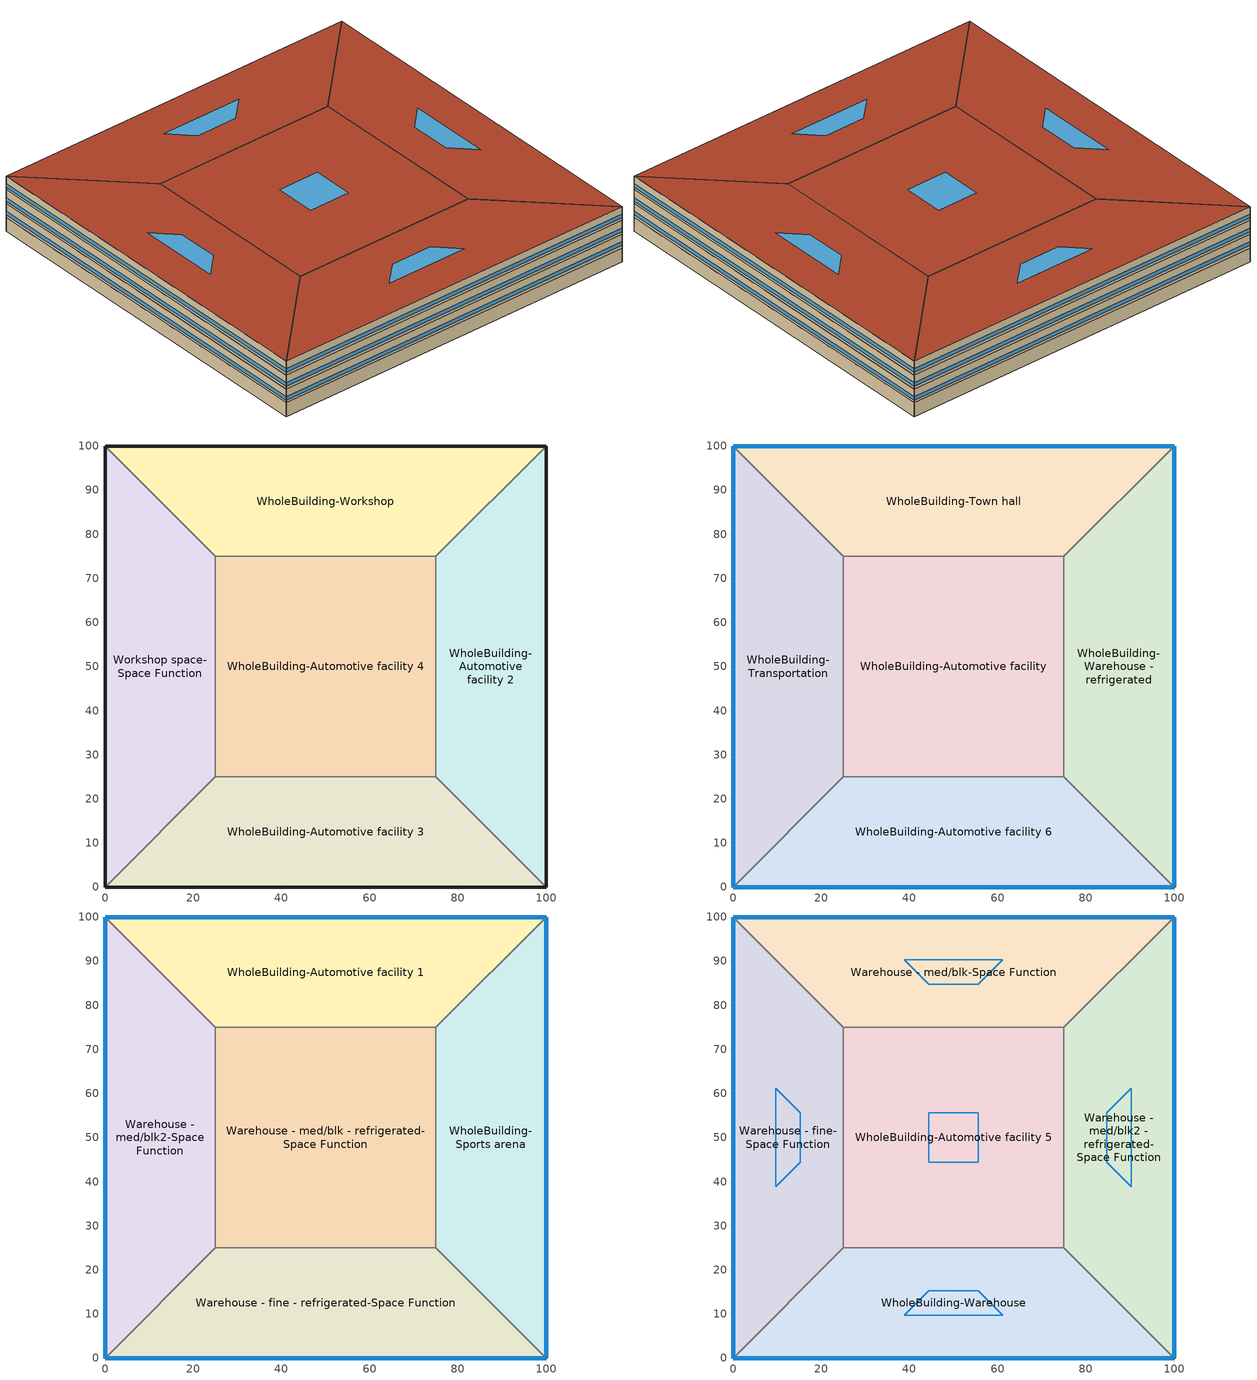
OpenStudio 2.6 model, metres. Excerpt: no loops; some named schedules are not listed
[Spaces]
Workshop space-Space Function
 floor ground: 0,0 0,100 25,75 25,25 z0
 wall ground: 0,100 0,0 z0:3.8
 wall to WholeBuilding-Workshop: 25,75 0,100 z0:3.8
 wall to WholeBuilding-Automotive facility 4: 25,25 25,75 z0:3.8
 wall to WholeBuilding-Automotive facility 3: 0,0 25,25 z0:3.8
WholeBuilding-Workshop
 floor ground: 0,100 100,100 75,75 25,75 z0
 wall ground: 100,100 0,100 z0:3.8
 wall to WholeBuilding-Automotive facility 2: 75,75 100,100 z0:3.8
 wall to WholeBuilding-Automotive facility 4: 25,75 75,75 z0:3.8
WholeBuilding-Automotive facility 2
 floor ground: 100,100 100,0 75,25 75,75 z0
 wall ground: 100,0 100,100 z0:3.8
 wall to WholeBuilding-Automotive facility 3: 75,25 100,0 z0:3.8
 wall to WholeBuilding-Automotive facility 4: 75,75 75,25 z0:3.8
WholeBuilding-Automotive facility 3
 floor ground: 100,0 0,0 25,25 75,25 z0
 wall ground: 0,0 100,0 z0:3.8
 wall to WholeBuilding-Automotive facility 4: 75,25 25,25 z0:3.8
WholeBuilding-Automotive facility 4
 floor ground: 25,25 25,75 75,75 75,25 z0
WholeBuilding-Transportation
 floor to Workshop space-Space Function: 0,0 0,100 25,75 25,25 z3.8
 wall outside: 0,100 0,0 z3.8:7.6
 wall to WholeBuilding-Town hall: 25,75 0,100 z3.8:7.6
 wall to WholeBuilding-Automotive facility: 25,25 25,75 z3.8:7.6
 wall to WholeBuilding-Automotive facility 6: 0,0 25,25 z3.8:7.6
 window: 0,99.97 0,0.03 z4.56:5.51
WholeBuilding-Town hall
 floor to WholeBuilding-Workshop: 0,100 100,100 75,75 25,75 z3.8
 wall outside: 100,100 0,100 z3.8:7.6
 wall to WholeBuilding-Warehouse - refrigerated: 75,75 100,100 z3.8:7.6
 wall to WholeBuilding-Automotive facility: 25,75 75,75 z3.8:7.6
 window: 99.97,100 0.03,100 z4.56:5.51
WholeBuilding-Warehouse - refrigerated
 floor to WholeBuilding-Automotive facility 2: 100,100 100,0 75,25 75,75 z3.8
 wall outside: 100,0 100,100 z3.8:7.6
 wall to WholeBuilding-Automotive facility 6: 75,25 100,0 z3.8:7.6
 wall to WholeBuilding-Automotive facility: 75,75 75,25 z3.8:7.6
 window: 100,0.03 100,99.97 z4.56:5.51
WholeBuilding-Automotive facility 6
 floor to WholeBuilding-Automotive facility 3: 100,0 0,0 25,25 75,25 z3.8
 wall outside: 0,0 100,0 z3.8:7.6
 wall to WholeBuilding-Automotive facility: 75,25 25,25 z3.8:7.6
 window: 0.03,0 99.97,0 z4.56:5.51
WholeBuilding-Automotive facility
 floor to WholeBuilding-Automotive facility 4: 25,25 25,75 75,75 75,25 z3.8
Warehouse - med/blk2-Space Function
 floor to WholeBuilding-Transportation: 0,0 0,100 25,75 25,25 z7.6
 wall outside: 0,100 0,0 z7.6:11.4
 wall to WholeBuilding-Automotive facility 1: 25,75 0,100 z7.6:11.4
 wall to Warehouse - med/blk - refrigerated-Space Function: 25,25 25,75 z7.6:11.4
 wall to Warehouse - fine - refrigerated-Space Function: 0,0 25,25 z7.6:11.4
 window: 0,99.97 0,0.03 z8.36:9.31
WholeBuilding-Automotive facility 1
 floor to WholeBuilding-Town hall: 0,100 100,100 75,75 25,75 z7.6
 wall outside: 100,100 0,100 z7.6:11.4
 wall to WholeBuilding-Sports arena: 75,75 100,100 z7.6:11.4
 wall to Warehouse - med/blk - refrigerated-Space Function: 25,75 75,75 z7.6:11.4
 window: 99.97,100 0.03,100 z8.36:9.31
WholeBuilding-Sports arena
 floor to WholeBuilding-Warehouse - refrigerated: 100,100 100,0 75,25 75,75 z7.6
 wall outside: 100,0 100,100 z7.6:11.4
 wall to Warehouse - fine - refrigerated-Space Function: 75,25 100,0 z7.6:11.4
 wall to Warehouse - med/blk - refrigerated-Space Function: 75,75 75,25 z7.6:11.4
 window: 100,0.03 100,99.97 z8.36:9.31
Warehouse - fine - refrigerated-Space Function
 floor to WholeBuilding-Automotive facility 6: 100,0 0,0 25,25 75,25 z7.6
 wall outside: 0,0 100,0 z7.6:11.4
 wall to Warehouse - med/blk - refrigerated-Space Function: 75,25 25,25 z7.6:11.4
 window: 0.03,0 99.97,0 z8.36:9.31
Warehouse - med/blk - refrigerated-Space Function
 floor to WholeBuilding-Automotive facility: 25,25 25,75 75,75 75,25 z7.6
Warehouse - fine-Space Function
 floor to Warehouse - med/blk2-Space Function: 0,0 0,100 25,75 25,25 z11.4
 wall outside: 0,100 0,0 z11.4:15.2
 wall to Warehouse - med/blk-Space Function: 25,75 0,100 z11.4:15.2
 wall to WholeBuilding-Automotive facility 5: 25,25 25,75 z11.4:15.2
 wall to WholeBuilding-Warehouse: 0,0 25,25 z11.4:15.2
 window: 0,99.97 0,0.03 z12.16:13.11
 roof outside: 25,25 25,75 0,100 0,0 z15.2
 skylight: 15.3,44.41 15.3,55.59 9.7,61.18 9.7,38.82 z15.2
Warehouse - med/blk-Space Function
 floor to WholeBuilding-Automotive facility 1: 0,100 100,100 75,75 25,75 z11.4
 wall outside: 100,100 0,100 z11.4:15.2
 wall to Warehouse - med/blk2 - refrigerated-Space Function: 75,75 100,100 z11.4:15.2
 wall to WholeBuilding-Automotive facility 5: 25,75 75,75 z11.4:15.2
 window: 99.97,100 0.03,100 z12.16:13.11
 roof outside: 25,75 75,75 100,100 0,100 z15.2
 skylight: 44.41,84.7 55.59,84.7 61.18,90.3 38.82,90.3 z15.2
Warehouse - med/blk2 - refrigerated-Space Function
 floor to WholeBuilding-Sports arena: 100,100 100,0 75,25 75,75 z11.4
 wall outside: 100,0 100,100 z11.4:15.2
 wall to WholeBuilding-Warehouse: 75,25 100,0 z11.4:15.2
 wall to WholeBuilding-Automotive facility 5: 75,75 75,25 z11.4:15.2
 window: 100,0.03 100,99.97 z12.16:13.11
 roof outside: 75,75 75,25 100,0 100,100 z15.2
 skylight: 84.7,55.59 84.7,44.41 90.3,38.82 90.3,61.18 z15.2
WholeBuilding-Warehouse
 floor to Warehouse - fine - refrigerated-Space Function: 100,0 0,0 25,25 75,25 z11.4
 wall outside: 0,0 100,0 z11.4:15.2
 wall to WholeBuilding-Automotive facility 5: 75,25 25,25 z11.4:15.2
 window: 0.03,0 99.97,0 z12.16:13.11
 roof outside: 75,25 25,25 0,0 100,0 z15.2
 skylight: 55.59,15.3 44.41,15.3 38.82,9.7 61.18,9.7 z15.2
WholeBuilding-Automotive facility 5
 floor to Warehouse - med/blk - refrigerated-Space Function: 25,25 25,75 75,75 75,25 z11.4
 roof outside: 75,25 75,75 25,75 25,25 z15.2
 skylight: 55.59,44.41 55.59,55.59 44.41,55.59 44.41,44.41 z15.2
[Building]
Building 1: Default Construction Set=BTAP-Mass at hdd = 6250.0; Standards Number of Stories=4; Standards Number of Above Ground Stories=4; Standards Building Type=NECB2011_unknown
[Site]
Fort McMurray AP_AB_CAN: Latitude {deg}=56.653; Longitude {deg}=-111.223; Time Zone {hr}=-7; Elevation {m}=369.1
[Site:WaterMainsTemperature]
Calculation Method=Correlation; Annual Average Outdoor Air Temperature {C}=1.875; Maximum Difference In Monthly Average Outdoor Air Temperatures {deltaC}=34.4
[SizingPeriod:DesignDay] Barometric Pressure {Pa}=96969; Sky Clearness=0; Rain Indicator=0; Snow Indicator=0; Day of Month=21; Daylight Saving Time Indicator=0; Humidity Indicating Type=Wetbulb; Dry-Bulb Temperature Range Modifier Type=DefaultMultipliers
Name | Maximum Dry-Bulb Temperature {C} | Daily Dry-Bulb Temperature Range {deltaC} | Humidity Indicating Conditions at Maximum Dry-Bulb | Wind Speed {m/s} | Wind Direction {deg} | Month | Day Type | Solar Model Indicator | ASHRAE Taub | ASHRAE Taud
Fort McMurray AP Ann Clg .4% Condns DB=>MWB | 28.9 | 12.4 | 17.8 | 3.7 | 250 | 7 | SummerDesignDay | ASHRAETau | 0.377 | 2.403
Fort McMurray AP Ann Htg 99.6% Condns DB | -36.2 | 0 | -36.2 | 1 | 90 | 1 | WinterDesignDay | ASHRAEClearSky
[Site:GroundTemperature:BuildingSurface]
19.527, 19.502, 19.536, 19.598, 20.002, 21.64, 22.225, 22.375, 21.449, 20.121, 19.802, 19.633
[Material:NoMass] Roughness=Smooth; Thermal Absorptance=0.9; Solar Absorptance=0.7
Name | Thermal Resistance {m2-K/W} | Visible Absorptance
Typical Carpet Pad; Typical Carpet Pad 1 | 0.21648 | 0.8
Typical Insulation 1 | 5.91238 | 0.7
Typical Insulation 2 | 4.49096 | 0.7
Typical Insulation 3 | 6.17282 | 0.7
Typical Carpet Pad 2 | 1.25503 | 0.8
Typical Carpet Pad 3; Typical Carpet Pad 4 | 3.45515 | 0.8
Typical Insulation 4 | 0.454528 | 0.7
Typical Insulation 5 | 0.454545 | 0.7
[Material]
Name | Roughness | Thickness {m} | Conductivity {W/m-K} | Density {kg/m3} | Specific Heat {J/kg-K} | Thermal Absorptance | Solar Absorptance | Visible Absorptance
G05 25mm wood | MediumSmooth | 0.0254 | 0.15 | 608 | 1630 | 0.9 | 0.5 | 0.5
100mm Normalweight concrete floor 1 | MediumSmooth | 0.1016 | 2.31 | 2322 | 832
G01 13mm gypsum board 1 | Smooth | 0.0127 | 0.16 | 800 | 1090 | 0.9 | 0.7 | 0.5
4 in. Normalweight Concrete Floor 1 | MediumRough | 0.1016 | 2.31 | 2322 | 832 | 0.9 | 0.7 | 0.7
1IN Stucco 1 | Smooth | 0.0253 | 0.6918 | 1858 | 837 | 0.9 | 0.7 | 0.92
8IN CONCRETE HW RefBldg 1 | Rough | 0.2032 | 1.311 | 2240 | 836.8 | 0.9 | 0.7 | 0.7
1/2IN Gypsum 1 | Smooth | 0.0127 | 0.16 | 784.9 | 830 | 0.9 | 0.4 | 0.4
Metal Roof Surface 1; F08 Metal surface 1 | Smooth | 0.0008 | 45.28 | 7824 | 500 | 0.9 | 0.7 | 0.7
6 in. Normalweight Concrete Floor 1; 6 in. Normalweight Concrete Floor 2; 6 in. Normalweight Concrete Floor 3 | MediumRough | 0.1524 | 2.31 | 2322 | 832 | 0.9 | 0.7 | 0.7
[Construction]
BTAP-Int-Partition; BTAP-Int-Door: G05 25mm wood
BTAP-Int-Floor: 100mm Normalweight concrete floor 1, Typical Carpet Pad
BTAP-Int-Wall: G01 13mm gypsum board 1, G01 13mm gypsum board 1
BTAP-Int-Ceiling: Typical Carpet Pad, 100mm Normalweight concrete floor 1
BTAP-Int-Window: SimpleGlazing
BTAP-Ext-Floor-Mass:U-0.162: Typical Insulation 1, 4 in. Normalweight Concrete Floor 1, Typical Carpet Pad 1
BTAP-Ext-Wall-Mass:U-0.21: 1IN Stucco 1, 8IN CONCRETE HW RefBldg 1, Typical Insulation 2, 1/2IN Gypsum 1
BTAP-Ext-Roof-Metal:U-0.162: Metal Roof Surface 1, Typical Insulation 3
BTAP-Grnd-Floor-Mass:U-0.757: 6 in. Normalweight Concrete Floor 1, Typical Carpet Pad 2
BTAP-Grnd-Wall-Mass:U-0.284: 6 in. Normalweight Concrete Floor 2, Typical Carpet Pad 3
BTAP-Grnd-Roof-Mass:U-0.284: 6 in. Normalweight Concrete Floor 3, Typical Carpet Pad 4
BTAP-Ext-FixedWindow:U=0.220 SHGC=0.600; BTAP-Ext-GlassDoors:U=0.220 SHGC=0.600; BTAP-Ext-Skylights:U=0.220 SHGC=0.600; BTAP-Ext-DaylightDomes:U=0.220 SHGC=0.600; BTAP-Ext-DaylightDiffuser:U=0.220 SHGC=0.600: SimpleGlazing:U=0.220 SHGC=0.600
BTAP-Ext-Door:U-2.2: F08 Metal surface 1, Typical Insulation 4
BTAP-Ext-OverHeadDoor:U-2.2: Typical Insulation 5
[DefaultConstructionSet]
BTAP-Mass at hdd = 6250.0: Default Exterior Surface Constructions=BTAP-Mass at hdd = 6250.0; Default Interior Surface Constructions=Default Surface Constructions 2; Default Ground Contact Surface Constructions=BTAP-Mass at hdd = 6250.0 1; Default Exterior SubSurface Constructions=BTAP-Mass at hdd = 6250.0; Default Interior SubSurface Constructions=Default Sub Surface Constructions 2; Interior Partition Construction=BTAP-Int-Partition
[DefaultSurfaceConstructions]
Name | Floor Construction | Wall Construction | Roof Ceiling Construction
Default Surface Constructions 2 | BTAP-Int-Floor | BTAP-Int-Wall | BTAP-Int-Ceiling
BTAP-Mass at hdd = 6250.0 | BTAP-Ext-Floor-Mass:U-0.162 | BTAP-Ext-Wall-Mass:U-0.21 | BTAP-Ext-Roof-Metal:U-0.162
BTAP-Mass at hdd = 6250.0 1 | BTAP-Grnd-Floor-Mass:U-0.757 | BTAP-Grnd-Wall-Mass:U-0.284 | BTAP-Grnd-Roof-Mass:U-0.284
[DefaultSubSurfaceConstructions]
Name | Fixed Window Construction | Operable Window Construction | Door Construction | Glass Door Construction | Overhead Door Construction | Skylight Construction | Tubular Daylight Dome Construction | Tubular Daylight Diffuser Construction
Default Sub Surface Constructions 2 | BTAP-Int-Window | BTAP-Int-Window | BTAP-Int-Door
BTAP-Mass at hdd = 6250.0 | BTAP-Ext-FixedWindow:U=0.220 SHGC=0.600 | BTAP-Ext-FixedWindow:U=0.220 SHGC=0.600 | BTAP-Ext-Door:U-2.2 | BTAP-Ext-GlassDoors:U=0.220 SHGC=0.600 | BTAP-Ext-OverHeadDoor:U-2.2 | BTAP-Ext-Skylights:U=0.220 SHGC=0.600 | BTAP-Ext-DaylightDomes:U=0.220 SHGC=0.600 | BTAP-Ext-DaylightDiffuser:U=0.220 SHGC=0.600
[WindowMaterial:SimpleGlazingSystem] U-Factor {W/m2-K}=2.2; Solar Heat Gain Coefficient=0.6; Visible Transmittance=0.21
SimpleGlazing; SimpleGlazing:U=0.220 SHGC=0.600
[BuildingStory] Nominal Floor to Floor Height {m}=3.8
Name | Nominal Z Coordinate {m}
Story 1 | 0
Story 2 | 3.8
Story 3 | 7.6
Story 4 | 11.4
[Space]
Name | Space Type | Building Story | Thermal Zone
Workshop space-Space Function | Space Function Workshop space | Story 1 | ALL_ST=Workshop space_FL=Story 1_SCH=A
WholeBuilding-Workshop | Workshop WholeBuilding | Story 1 | ALL_ST=WholeBuilding_FL=Story 1_SCH=A
WholeBuilding-Automotive facility 2 | Automotive facility WholeBuilding 2 | Story 1 | ALL_ST=WholeBuilding_FL=Story 1_SCH=E
WholeBuilding-Automotive facility 3 | Automotive facility WholeBuilding 3 | Story 1 | ALL_ST=WholeBuilding_FL=Story 1_SCH=E 1
WholeBuilding-Automotive facility 4 | Automotive facility WholeBuilding 4 | Story 1 | ALL_ST=WholeBuilding_FL=Story 1_SCH=E 2
WholeBuilding-Transportation | Transportation WholeBuilding | Story 2 | ALL_ST=WholeBuilding_FL=Story 2_SCH=H
WholeBuilding-Town hall | Town hall WholeBuilding | Story 2 | ALL_ST=WholeBuilding_FL=Story 2_SCH=D
WholeBuilding-Warehouse - refrigerated | Warehouse - refrigerated WholeBuilding | Story 2 | ALL_ST=WholeBuilding_FL=Story 2_SCH=A
WholeBuilding-Automotive facility 6 | Automotive facility WholeBuilding 6 | Story 2 | ALL_ST=WholeBuilding_FL=Story 2_SCH=E 1
WholeBuilding-Automotive facility | Automotive facility WholeBuilding | Story 2 | ALL_ST=WholeBuilding_FL=Story 2_SCH=E
Warehouse - med/blk2-Space Function | Space Function Warehouse - med/blk2 | Story 3 | ALL_ST=Warehouse - med/blk2_FL=Story 3_SCH=A
WholeBuilding-Automotive facility 1 | Automotive facility WholeBuilding 1 | Story 3 | ALL_ST=WholeBuilding_FL=Story 3_SCH=E
WholeBuilding-Sports arena | Sports arena WholeBuilding | Story 3 | ALL_ST=WholeBuilding_FL=Story 3_SCH=B
Warehouse - fine - refrigerated-Space Function | Space Function Warehouse - fine - refrigerated | Story 3 | ALL_ST=Warehouse - fine - refrigerated_FL=Story 3_SCH=A
Warehouse - med/blk - refrigerated-Space Function | Space Function Warehouse - med/blk - refrigerated | Story 3 | ALL_ST=Warehouse - med/blk - refrigerated_FL=Story 3_SCH=A
Warehouse - fine-Space Function | Space Function Warehouse - fine | Story 4 | ALL_ST=Warehouse - fine_FL=Story 4_SCH=A
Warehouse - med/blk-Space Function | Space Function Warehouse - med/blk | Story 4 | ALL_ST=Warehouse - med/blk_FL=Story 4_SCH=A
Warehouse - med/blk2 - refrigerated-Space Function | Space Function Warehouse - med/blk2 - refrigerated | Story 4 | ALL_ST=Warehouse - med/blk2 - refrigerated_FL=Story 4_SCH=A
WholeBuilding-Warehouse | Warehouse WholeBuilding | Story 4 | ALL_ST=WholeBuilding_FL=Story 4_SCH=A
WholeBuilding-Automotive facility 5 | Automotive facility WholeBuilding 5 | Story 4 | ALL_ST=WholeBuilding_FL=Story 4_SCH=E
[SpaceType]
Name | Default Schedule Set | Design Specification Outdoor Air Object | Standards Building Type | Standards Space Type
Space Function Warehouse - fine | Space Function Warehouse - fine Schedule Set | Space Function Warehouse - fine Ventilation | Space Function | Warehouse - fine
Space Function Warehouse - fine - refrigerated | Space Function Warehouse - fine - refrigerated Schedule Set | Space Function Warehouse - fine - refrigerated Ventilation | Space Function | Warehouse - fine - refrigerated
Space Function Warehouse - med/blk | Space Function Warehouse - med/blk Schedule Set | Space Function Warehouse - med/blk Ventilation | Space Function | Warehouse - med/blk
Space Function Warehouse - med/blk - refrigerated | Space Function Warehouse - med/blk - refrigerated Schedule Set | Space Function Warehouse - med/blk - refrigerated Ventilation | Space Function | Warehouse - med/blk - refrigerated
Space Function Warehouse - med/blk2 | Space Function Warehouse - med/blk2 Schedule Set | Space Function Warehouse - med/blk2 Ventilation | Space Function | Warehouse - med/blk2
Space Function Warehouse - med/blk2 - refrigerated | Space Function Warehouse - med/blk2 - refrigerated Schedule Set | Space Function Warehouse - med/blk2 - refrigerated Ventilation | Space Function | Warehouse - med/blk2 - refrigerated
Space Function Workshop space | Space Function Workshop space Schedule Set | Space Function Workshop space Ventilation | Space Function | Workshop space
Sports arena WholeBuilding | Sports arena WholeBuilding Schedule Set | Sports arena WholeBuilding Ventilation | Sports arena | WholeBuilding
Town hall WholeBuilding | Town hall WholeBuilding Schedule Set | Town hall WholeBuilding Ventilation | Town hall | WholeBuilding
Transportation WholeBuilding | Transportation WholeBuilding Schedule Set | Transportation WholeBuilding Ventilation | Transportation | WholeBuilding
Warehouse WholeBuilding | Warehouse WholeBuilding Schedule Set | Warehouse WholeBuilding Ventilation | Warehouse | WholeBuilding
Warehouse - refrigerated WholeBuilding | Warehouse - refrigerated WholeBuilding Schedule Set | Warehouse - refrigerated WholeBuilding Ventilation | Warehouse - refrigerated | WholeBuilding
Workshop WholeBuilding | Workshop WholeBuilding Schedule Set | Workshop WholeBuilding Ventilation | Workshop | WholeBuilding
Automotive facility WholeBuilding | Automotive facility WholeBuilding Schedule Set | Automotive facility WholeBuilding Ventilation | Automotive facility | WholeBuilding
Automotive facility WholeBuilding 1 | Automotive facility WholeBuilding 1 Schedule Set | Automotive facility WholeBuilding 1 Ventilation | Automotive facility | WholeBuilding
Automotive facility WholeBuilding 2 | Automotive facility WholeBuilding 2 Schedule Set | Automotive facility WholeBuilding 2 Ventilation | Automotive facility | WholeBuilding
Automotive facility WholeBuilding 3 | Automotive facility WholeBuilding 3 Schedule Set | Automotive facility WholeBuilding 3 Ventilation | Automotive facility | WholeBuilding
Automotive facility WholeBuilding 4 | Automotive facility WholeBuilding 4 Schedule Set | Automotive facility WholeBuilding 4 Ventilation | Automotive facility | WholeBuilding
Automotive facility WholeBuilding 5 | Automotive facility WholeBuilding 5 Schedule Set | Automotive facility WholeBuilding 5 Ventilation | Automotive facility | WholeBuilding
Automotive facility WholeBuilding 6 | Automotive facility WholeBuilding 6 Schedule Set | Automotive facility WholeBuilding 6 Ventilation | Automotive facility | WholeBuilding
[People:Definition] Number of People Calculation Method=People/Area; Fraction Radiant=0.3
Name | People per Space Floor Area {person/m2}
Automotive facility WholeBuilding People Definition; Automotive facility WholeBuilding 1 People Definition; Automotive facility WholeBuilding 2 People Definition; Automotive facility WholeBuilding 3 People Definition; Automotive facility WholeBuilding 4 People Definition; Automotive facility WholeBuilding 5 People Definition; Automotive facility WholeBuilding 6 People Definition | 0.0500522
Space Function Warehouse - fine People Definition; Space Function Warehouse - fine - refrigerated People Definition | 0.0200209
Space Function Warehouse - med/blk People Definition; Space Function Warehouse - med/blk - refrigerated People Definition; Space Function Warehouse - med/blk2 People Definition; Space Function Warehouse - med/blk2 - refrigerated People Definition | 0.0100104
Space Function Workshop space People Definition; Workshop WholeBuilding People Definition | 0.0333681
Sports arena WholeBuilding People Definition | 0.0999967
Town hall WholeBuilding People Definition | 0.0400417
Transportation WholeBuilding People Definition | 0.0666286
Warehouse - refrigerated WholeBuilding People Definition; Warehouse WholeBuilding People Definition | 0.000645835
[People] Work Efficiency Schedule=Work Efficiency Schedule; Clothing Insulation Schedule=Clothing Schedule; Air Velocity Schedule=Air Velocity Schedule; Multiplier=1
Name | People Definition | Space or SpaceType
Automotive facility WholeBuilding People | Automotive facility WholeBuilding People Definition | Automotive facility WholeBuilding
Automotive facility WholeBuilding 1 People | Automotive facility WholeBuilding 1 People Definition | Automotive facility WholeBuilding 1
Automotive facility WholeBuilding 2 People | Automotive facility WholeBuilding 2 People Definition | Automotive facility WholeBuilding 2
Automotive facility WholeBuilding 3 People | Automotive facility WholeBuilding 3 People Definition | Automotive facility WholeBuilding 3
Automotive facility WholeBuilding 4 People | Automotive facility WholeBuilding 4 People Definition | Automotive facility WholeBuilding 4
Automotive facility WholeBuilding 5 People | Automotive facility WholeBuilding 5 People Definition | Automotive facility WholeBuilding 5
Automotive facility WholeBuilding 6 People | Automotive facility WholeBuilding 6 People Definition | Automotive facility WholeBuilding 6
Space Function Warehouse - fine People | Space Function Warehouse - fine People Definition | Space Function Warehouse - fine
Space Function Warehouse - fine - refrigerated People | Space Function Warehouse - fine - refrigerated People Definition | Space Function Warehouse - fine - refrigerated
Space Function Warehouse - med/blk People | Space Function Warehouse - med/blk People Definition | Space Function Warehouse - med/blk
Space Function Warehouse - med/blk - refrigerated People | Space Function Warehouse - med/blk - refrigerated People Definition | Space Function Warehouse - med/blk - refrigerated
Space Function Warehouse - med/blk2 People | Space Function Warehouse - med/blk2 People Definition | Space Function Warehouse - med/blk2
Space Function Warehouse - med/blk2 - refrigerated People | Space Function Warehouse - med/blk2 - refrigerated People Definition | Space Function Warehouse - med/blk2 - refrigerated
Space Function Workshop space People | Space Function Workshop space People Definition | Space Function Workshop space
Sports arena WholeBuilding People | Sports arena WholeBuilding People Definition | Sports arena WholeBuilding
Town hall WholeBuilding People | Town hall WholeBuilding People Definition | Town hall WholeBuilding
Transportation WholeBuilding People | Transportation WholeBuilding People Definition | Transportation WholeBuilding
Warehouse - refrigerated WholeBuilding People | Warehouse - refrigerated WholeBuilding People Definition | Warehouse - refrigerated WholeBuilding
Warehouse WholeBuilding People | Warehouse WholeBuilding People Definition | Warehouse WholeBuilding
Workshop WholeBuilding People | Workshop WholeBuilding People Definition | Workshop WholeBuilding
[Lights:Definition] Design Level Calculation Method=Watts/Area; Fraction Radiant=0.5; Fraction Visible=0.2
Name | Watts per Space Floor Area {W/m2}
Automotive facility WholeBuilding Lights Definition; Automotive facility WholeBuilding 1 Lights Definition; Automotive facility WholeBuilding 2 Lights Definition; Automotive facility WholeBuilding 3 Lights Definition; Automotive facility WholeBuilding 4 Lights Definition; Automotive facility WholeBuilding 5 Lights Definition; Automotive facility WholeBuilding 6 Lights Definition | 8.79993
Space Function Warehouse - fine Lights Definition; Space Function Warehouse - fine - refrigerated Lights Definition; Space Function Warehouse - med/blk2 Lights Definition; Space Function Warehouse - med/blk2 - refrigerated Lights Definition | 10.1999
Space Function Warehouse - med/blk Lights Definition; Space Function Warehouse - med/blk - refrigerated Lights Definition | 6.39995
Space Function Workshop space Lights Definition | 17.0999
Sports arena WholeBuilding Lights Definition | 8.39993
Town hall WholeBuilding Lights Definition | 9.89992
Transportation WholeBuilding Lights Definition | 8.29993
Warehouse - refrigerated WholeBuilding Lights Definition; Warehouse WholeBuilding Lights Definition | 7.09994
Workshop WholeBuilding Lights Definition | 12.8999
[Lights] Fraction Replaceable=1
Name | Lights Definition | Space or SpaceType
Automotive facility WholeBuilding Lights | Automotive facility WholeBuilding Lights Definition | Automotive facility WholeBuilding
Automotive facility WholeBuilding 1 Lights | Automotive facility WholeBuilding 1 Lights Definition | Automotive facility WholeBuilding 1
Automotive facility WholeBuilding 2 Lights | Automotive facility WholeBuilding 2 Lights Definition | Automotive facility WholeBuilding 2
Automotive facility WholeBuilding 3 Lights | Automotive facility WholeBuilding 3 Lights Definition | Automotive facility WholeBuilding 3
Automotive facility WholeBuilding 4 Lights | Automotive facility WholeBuilding 4 Lights Definition | Automotive facility WholeBuilding 4
Automotive facility WholeBuilding 5 Lights | Automotive facility WholeBuilding 5 Lights Definition | Automotive facility WholeBuilding 5
Automotive facility WholeBuilding 6 Lights | Automotive facility WholeBuilding 6 Lights Definition | Automotive facility WholeBuilding 6
Space Function Warehouse - fine Lights | Space Function Warehouse - fine Lights Definition | Space Function Warehouse - fine
Space Function Warehouse - fine - refrigerated Lights | Space Function Warehouse - fine - refrigerated Lights Definition | Space Function Warehouse - fine - refrigerated
Space Function Warehouse - med/blk Lights | Space Function Warehouse - med/blk Lights Definition | Space Function Warehouse - med/blk
Space Function Warehouse - med/blk - refrigerated Lights | Space Function Warehouse - med/blk - refrigerated Lights Definition | Space Function Warehouse - med/blk - refrigerated
Space Function Warehouse - med/blk2 Lights | Space Function Warehouse - med/blk2 Lights Definition | Space Function Warehouse - med/blk2
Space Function Warehouse - med/blk2 - refrigerated Lights | Space Function Warehouse - med/blk2 - refrigerated Lights Definition | Space Function Warehouse - med/blk2 - refrigerated
Space Function Workshop space Lights | Space Function Workshop space Lights Definition | Space Function Workshop space
Sports arena WholeBuilding Lights | Sports arena WholeBuilding Lights Definition | Sports arena WholeBuilding
Town hall WholeBuilding Lights | Town hall WholeBuilding Lights Definition | Town hall WholeBuilding
Transportation WholeBuilding Lights | Transportation WholeBuilding Lights Definition | Transportation WholeBuilding
Warehouse - refrigerated WholeBuilding Lights | Warehouse - refrigerated WholeBuilding Lights Definition | Warehouse - refrigerated WholeBuilding
Warehouse WholeBuilding Lights | Warehouse WholeBuilding Lights Definition | Warehouse WholeBuilding
Workshop WholeBuilding Lights | Workshop WholeBuilding Lights Definition | Workshop WholeBuilding
[ElectricEquipment:Definition] Design Level Calculation Method=Watts/Area; Fraction Radiant=0.5
Name | Watts per Space Floor Area {W/m2}
Automotive facility WholeBuilding Elec Equip Definition; Automotive facility WholeBuilding 1 Elec Equip Definition; Automotive facility WholeBuilding 2 Elec Equip Definition; Automotive facility WholeBuilding 3 Elec Equip Definition; Automotive facility WholeBuilding 4 Elec Equip Definition; Automotive facility WholeBuilding 5 Elec Equip Definition; Automotive facility WholeBuilding 6 Elec Equip Definition | 4.99996
Space Function Warehouse - fine Elec Equip Definition; Space Function Warehouse - fine - refrigerated Elec Equip Definition; Space Function Warehouse - med/blk Elec Equip Definition; Space Function Warehouse - med/blk - refrigerated Elec Equip Definition; Space Function Warehouse - med/blk2 Elec Equip Definition; Space Function Warehouse - med/blk2 - refrigerated Elec Equip Definition; Sports arena WholeBuilding Elec Equip Definition; Transportation WholeBuilding Elec Equip Definition; Warehouse - refrigerated WholeBuilding Elec Equip Definition; Warehouse WholeBuilding Elec Equip Definition | 0.999992
Space Function Workshop space Elec Equip Definition; Workshop WholeBuilding Elec Equip Definition | 9.99992
Town hall WholeBuilding Elec Equip Definition | 7.49994
[ElectricEquipment]
Name | Electric Equipment Definition | Space or SpaceType
Automotive facility WholeBuilding Elec Equip | Automotive facility WholeBuilding Elec Equip Definition | Automotive facility WholeBuilding
Automotive facility WholeBuilding 1 Elec Equip | Automotive facility WholeBuilding 1 Elec Equip Definition | Automotive facility WholeBuilding 1
Automotive facility WholeBuilding 2 Elec Equip | Automotive facility WholeBuilding 2 Elec Equip Definition | Automotive facility WholeBuilding 2
Automotive facility WholeBuilding 3 Elec Equip | Automotive facility WholeBuilding 3 Elec Equip Definition | Automotive facility WholeBuilding 3
Automotive facility WholeBuilding 4 Elec Equip | Automotive facility WholeBuilding 4 Elec Equip Definition | Automotive facility WholeBuilding 4
Automotive facility WholeBuilding 5 Elec Equip | Automotive facility WholeBuilding 5 Elec Equip Definition | Automotive facility WholeBuilding 5
Automotive facility WholeBuilding 6 Elec Equip | Automotive facility WholeBuilding 6 Elec Equip Definition | Automotive facility WholeBuilding 6
Space Function Warehouse - fine Elec Equip | Space Function Warehouse - fine Elec Equip Definition | Space Function Warehouse - fine
Space Function Warehouse - fine - refrigerated Elec Equip | Space Function Warehouse - fine - refrigerated Elec Equip Definition | Space Function Warehouse - fine - refrigerated
Space Function Warehouse - med/blk Elec Equip | Space Function Warehouse - med/blk Elec Equip Definition | Space Function Warehouse - med/blk
Space Function Warehouse - med/blk - refrigerated Elec Equip | Space Function Warehouse - med/blk - refrigerated Elec Equip Definition | Space Function Warehouse - med/blk - refrigerated
Space Function Warehouse - med/blk2 Elec Equip | Space Function Warehouse - med/blk2 Elec Equip Definition | Space Function Warehouse - med/blk2
Space Function Warehouse - med/blk2 - refrigerated Elec Equip | Space Function Warehouse - med/blk2 - refrigerated Elec Equip Definition | Space Function Warehouse - med/blk2 - refrigerated
Space Function Workshop space Elec Equip | Space Function Workshop space Elec Equip Definition | Space Function Workshop space
Sports arena WholeBuilding Elec Equip | Sports arena WholeBuilding Elec Equip Definition | Sports arena WholeBuilding
Town hall WholeBuilding Elec Equip | Town hall WholeBuilding Elec Equip Definition | Town hall WholeBuilding
Transportation WholeBuilding Elec Equip | Transportation WholeBuilding Elec Equip Definition | Transportation WholeBuilding
Warehouse - refrigerated WholeBuilding Elec Equip | Warehouse - refrigerated WholeBuilding Elec Equip Definition | Warehouse - refrigerated WholeBuilding
Warehouse WholeBuilding Elec Equip | Warehouse WholeBuilding Elec Equip Definition | Warehouse WholeBuilding
Workshop WholeBuilding Elec Equip | Workshop WholeBuilding Elec Equip Definition | Workshop WholeBuilding
[DesignSpecification:OutdoorAir] Outdoor Air Method=Sum; Outdoor Air Flow per Person {m3/s-person}=0; Outdoor Air Flow Rate {m3/s}=0; Outdoor Air Flow Air Changes per Hour {1/hr}=0
Name | Outdoor Air Flow per Floor Area {m3/s-m2}
Automotive facility WholeBuilding Ventilation; Automotive facility WholeBuilding 1 Ventilation; Automotive facility WholeBuilding 2 Ventilation; Automotive facility WholeBuilding 3 Ventilation; Automotive facility WholeBuilding 4 Ventilation; Automotive facility WholeBuilding 5 Ventilation; Automotive facility WholeBuilding 6 Ventilation | 0.00114808
Space Function Warehouse - fine Ventilation; Space Function Warehouse - fine - refrigerated Ventilation; Space Function Warehouse - med/blk Ventilation; Space Function Warehouse - med/blk - refrigerated Ventilation; Space Function Warehouse - med/blk2 Ventilation; Space Function Warehouse - med/blk2 - refrigerated Ventilation | 0.0003048
Space Function Workshop space Ventilation | 0.0019304
Sports arena WholeBuilding Ventilation | 0.0006604
Town hall WholeBuilding Ventilation | 0.00040132
Transportation WholeBuilding Ventilation | 0.00053848
Warehouse - refrigerated WholeBuilding Ventilation; Warehouse WholeBuilding Ventilation | 0.00030988
Workshop WholeBuilding Ventilation | 0.00107188
[DefaultScheduleSet] People Activity Level Schedule=NECB-Activity; Infiltration Schedule=Always On
Name | Number of People Schedule | Lighting Schedule | Electric Equipment Schedule
Automotive facility WholeBuilding Schedule Set; Automotive facility WholeBuilding 1 Schedule Set; Automotive facility WholeBuilding 2 Schedule Set; Automotive facility WholeBuilding 3 Schedule Set; Automotive facility WholeBuilding 4 Schedule Set; Automotive facility WholeBuilding 5 Schedule Set; Automotive facility WholeBuilding 6 Schedule Set | NECB-E-Occupancy | NECB-E-Lighting | NECB-E-Electric-Equipment
Space Function Warehouse - fine Schedule Set; Space Function Warehouse - fine - refrigerated Schedule Set; Space Function Warehouse - med/blk Schedule Set; Space Function Warehouse - med/blk - refrigerated Schedule Set; Space Function Warehouse - med/blk2 Schedule Set; Space Function Warehouse - med/blk2 - refrigerated Schedule Set; Space Function Workshop space Schedule Set; Warehouse - refrigerated WholeBuilding Schedule Set; Warehouse WholeBuilding Schedule Set; Workshop WholeBuilding Schedule Set | NECB-A-Occupancy | NECB-A-Lighting | NECB-A-Electric-Equipment
Sports arena WholeBuilding Schedule Set | NECB-B-Occupancy | NECB-B-Lighting | NECB-B-Electric-Equipment
Town hall WholeBuilding Schedule Set | NECB-D-Occupancy | NECB-D-Lighting | NECB-D-Electric-Equipment
Transportation WholeBuilding Schedule Set | NECB-H-Occupancy | NECB-H-Lighting | NECB-H-Electric-Equipment
[ThermostatSetpoint:DualSetpoint]
Name | Heating Setpoint Temperature Schedule | Cooling Setpoint Temperature Schedule
Space Function Warehouse - fine Thermostat 3; Space Function Warehouse - fine - refrigerated Thermostat 3; Space Function Warehouse - med/blk Thermostat 3; Space Function Warehouse - med/blk - refrigerated Thermostat 3; Space Function Warehouse - med/blk2 Thermostat 3; Space Function Warehouse - med/blk2 - refrigerated Thermostat 3; Space Function Workshop space Thermostat 3; Warehouse WholeBuilding Thermostat 3; Warehouse - refrigerated WholeBuilding Thermostat 3; Workshop WholeBuilding Thermostat 3 | NECB-A-Thermostat Setpoint-Heating | NECB-A-Thermostat Setpoint-Cooling
Sports arena WholeBuilding Thermostat 3 | NECB-B-Thermostat Setpoint-Heating | NECB-B-Thermostat Setpoint-Cooling
Town hall WholeBuilding Thermostat 3 | NECB-D-Thermostat Setpoint-Heating | NECB-D-Thermostat Setpoint-Cooling
Transportation WholeBuilding Thermostat 3 | NECB-H-Thermostat Setpoint-Heating | NECB-H-Thermostat Setpoint-Cooling
Automotive facility WholeBuilding Thermostat 3; Automotive facility WholeBuilding 1 Thermostat 3; Automotive facility WholeBuilding 2 Thermostat 3; Automotive facility WholeBuilding 3 Thermostat 3; Automotive facility WholeBuilding 4 Thermostat 3; Automotive facility WholeBuilding 5 Thermostat 3; Automotive facility WholeBuilding 6 Thermostat 3 | NECB-E-Thermostat Setpoint-Heating | NECB-E-Thermostat Setpoint-Cooling
[SpaceInfiltration:DesignFlowRate] Schedule=Always On Discrete; Design Flow Rate Calculation Method=Flow/ExteriorArea; Flow per Exterior Surface Area {m3/s-m2}=0.00025; Constant Term Coefficient=0; Temperature Term Coefficient=0; Velocity Term Coefficient=0.224; Velocity Squared Term Coefficient=0
Name | Space or SpaceType
Warehouse - fine - refrigerated-Space Function Infiltration | Warehouse - fine - refrigerated-Space Function
Warehouse - fine-Space Function Infiltration | Warehouse - fine-Space Function
Warehouse - med/blk-Space Function Infiltration | Warehouse - med/blk-Space Function
Warehouse - med/blk2 - refrigerated-Space Function Infiltration | Warehouse - med/blk2 - refrigerated-Space Function
Warehouse - med/blk2-Space Function Infiltration | Warehouse - med/blk2-Space Function
WholeBuilding-Automotive facility 1 Infiltration | WholeBuilding-Automotive facility 1
WholeBuilding-Automotive facility 5 Infiltration | WholeBuilding-Automotive facility 5
WholeBuilding-Automotive facility 6 Infiltration | WholeBuilding-Automotive facility 6
WholeBuilding-Sports arena Infiltration | WholeBuilding-Sports arena
WholeBuilding-Town hall Infiltration | WholeBuilding-Town hall
WholeBuilding-Transportation Infiltration | WholeBuilding-Transportation
WholeBuilding-Warehouse Infiltration | WholeBuilding-Warehouse
WholeBuilding-Warehouse - refrigerated Infiltration | WholeBuilding-Warehouse - refrigerated
[ThermalZone] Use Ideal Air Loads=No
Name | Thermostat
ALL_ST=Warehouse - fine_FL=Story 4_SCH=A | Space Function Warehouse - fine Thermostat 3
ALL_ST=Warehouse - fine - refrigerated_FL=Story 3_SCH=A | Space Function Warehouse - fine - refrigerated Thermostat 3
ALL_ST=Warehouse - med/blk_FL=Story 4_SCH=A | Space Function Warehouse - med/blk Thermostat 3
ALL_ST=Warehouse - med/blk - refrigerated_FL=Story 3_SCH=A | Space Function Warehouse - med/blk - refrigerated Thermostat 3
ALL_ST=Warehouse - med/blk2_FL=Story 3_SCH=A | Space Function Warehouse - med/blk2 Thermostat 3
ALL_ST=Warehouse - med/blk2 - refrigerated_FL=Story 4_SCH=A | Space Function Warehouse - med/blk2 - refrigerated Thermostat 3
ALL_ST=Workshop space_FL=Story 1_SCH=A | Space Function Workshop space Thermostat 3
ALL_ST=WholeBuilding_FL=Story 3_SCH=B | Sports arena WholeBuilding Thermostat 3
ALL_ST=WholeBuilding_FL=Story 2_SCH=D | Town hall WholeBuilding Thermostat 3
ALL_ST=WholeBuilding_FL=Story 2_SCH=H | Transportation WholeBuilding Thermostat 3
ALL_ST=WholeBuilding_FL=Story 4_SCH=A | Warehouse WholeBuilding Thermostat 3
ALL_ST=WholeBuilding_FL=Story 2_SCH=A | Warehouse - refrigerated WholeBuilding Thermostat 3
ALL_ST=WholeBuilding_FL=Story 1_SCH=A | Workshop WholeBuilding Thermostat 3
ALL_ST=WholeBuilding_FL=Story 2_SCH=E | Automotive facility WholeBuilding Thermostat 3
ALL_ST=WholeBuilding_FL=Story 3_SCH=E | Automotive facility WholeBuilding 1 Thermostat 3
ALL_ST=WholeBuilding_FL=Story 1_SCH=E | Automotive facility WholeBuilding 2 Thermostat 3
ALL_ST=WholeBuilding_FL=Story 1_SCH=E 1 | Automotive facility WholeBuilding 3 Thermostat 3
ALL_ST=WholeBuilding_FL=Story 1_SCH=E 2 | Automotive facility WholeBuilding 4 Thermostat 3
ALL_ST=WholeBuilding_FL=Story 4_SCH=E | Automotive facility WholeBuilding 5 Thermostat 3
ALL_ST=WholeBuilding_FL=Story 2_SCH=E 1 | Automotive facility WholeBuilding 6 Thermostat 3
[Schedule:Ruleset]
Clothing Schedule: Default Day Schedule=Clothing Schedule Default Winter Clothes
Air Velocity Schedule: Default Day Schedule=Air Velocity Schedule Default
Work Efficiency Schedule: Default Day Schedule=Work Efficiency Schedule Default
NECB-E-Occupancy: Default Day Schedule=NECB-E-Occupancy Default
NECB-Activity: Default Day Schedule=NECB-Activity Default; Summer Design Day Schedule=NECB-Activity Summer Design Day; Winter Design Day Schedule=NECB-Activity Winter Design Day
NECB-E-Lighting: Default Day Schedule=NECB-E-Lighting Default
NECB-E-Electric-Equipment: Default Day Schedule=NECB-E-Electric-Equipment Default
Always On: Default Day Schedule=Always On Default
NECB-E-Thermostat Setpoint-Heating: Default Day Schedule=NECB-E-Thermostat Setpoint-Heating Default
NECB-E-Thermostat Setpoint-Cooling: Default Day Schedule=NECB-E-Thermostat Setpoint-Cooling Default
NECB-A-Occupancy: Default Day Schedule=NECB-A-Occupancy Default
NECB-A-Lighting: Default Day Schedule=NECB-A-Lighting Default
NECB-A-Electric-Equipment: Default Day Schedule=NECB-A-Electric-Equipment Default
NECB-A-Thermostat Setpoint-Heating: Default Day Schedule=NECB-A-Thermostat Setpoint-Heating Default
NECB-A-Thermostat Setpoint-Cooling: Default Day Schedule=NECB-A-Thermostat Setpoint-Cooling Default
NECB-B-Occupancy: Default Day Schedule=NECB-B-Occupancy Default
NECB-B-Lighting: Default Day Schedule=NECB-B-Lighting Default
NECB-B-Electric-Equipment: Default Day Schedule=NECB-B-Electric-Equipment Default
NECB-B-Thermostat Setpoint-Heating: Default Day Schedule=NECB-B-Thermostat Setpoint-Heating Default
NECB-B-Thermostat Setpoint-Cooling: Default Day Schedule=NECB-B-Thermostat Setpoint-Cooling Default
NECB-D-Occupancy: Default Day Schedule=NECB-D-Occupancy Default
NECB-D-Lighting: Default Day Schedule=NECB-D-Lighting Default
NECB-D-Electric-Equipment: Default Day Schedule=NECB-D-Electric-Equipment Default
NECB-D-Thermostat Setpoint-Heating: Default Day Schedule=NECB-D-Thermostat Setpoint-Heating Default
NECB-D-Thermostat Setpoint-Cooling: Default Day Schedule=NECB-D-Thermostat Setpoint-Cooling Default
NECB-H-Occupancy: Default Day Schedule=NECB-H-Occupancy Default
NECB-H-Lighting: Default Day Schedule=NECB-H-Lighting Default
NECB-H-Electric-Equipment: Default Day Schedule=NECB-H-Electric-Equipment Default
NECB-H-Thermostat Setpoint-Heating: Default Day Schedule=NECB-H-Thermostat Setpoint-Heating Default
NECB-H-Thermostat Setpoint-Cooling: Default Day Schedule=NECB-H-Thermostat Setpoint-Cooling Default
[Schedule:Day]
Clothing Schedule Default Winter Clothes; Always On Default: 24, 0, 1
Air Velocity Schedule Default: 24, 0, 0.2
Work Efficiency Schedule Default: 24, 0, 0
NECB-E-Occupancy Default: 8, 0, 0, 9, 0, 0.2, 10, 0, 0.7, 14, 0, 0.9, 15, 0, 0.5, 16, 0, 0.9, 18, 0, 0.8, 19, 0, 0.2, 24, 0, 0
NECB-Activity Default; NECB-Activity Winter Design Day; NECB-Activity Summer Design Day: 24, 0, 130
NECB-E-Lighting Default; NECB-E-Electric-Equipment Default: 8, 0, 0.05, 9, 0, 0.4, 10, 0, 0.7, 18, 0, 0.9, 19, 0, 0.4, 24, 0, 0.05
NECB-E-Thermostat Setpoint-Heating Default: 7, 0, 18, 8, 0, 20, 19, 0, 22, 24, 0, 18
NECB-E-Thermostat Setpoint-Cooling Default: 7, 0, 35, 19, 0, 24, 24, 0, 35
NECB-A-Occupancy Default: 7, 0, 0, 8, 0, 0.1, 9, 0, 0.7, 12, 0, 0.9, 14, 0, 0.5, 17, 0, 0.9, 18, 0, 0.7, 19, 0, 0.3, 23, 0, 0.1, 24, 0, 0
NECB-A-Lighting Default: 7, 0, 0.05, 8, 0, 0.3, 9, 0, 0.8, 17, 0, 0.9, 18, 0, 0.8, 19, 0, 0.5, 21, 0, 0.3, 23, 0, 0.1, 24, 0, 0.05
NECB-A-Electric-Equipment Default: 7, 0, 0.2, 8, 0, 0.3, 9, 0, 0.8, 18, 0, 0.9, 19, 0, 0.5, 21, 0, 0.3, 24, 0, 0.2
NECB-A-Thermostat Setpoint-Heating Default: 6, 0, 18, 7, 0, 20, 21, 0, 22, 24, 0, 18
NECB-A-Thermostat Setpoint-Cooling Default: 6, 0, 35, 21, 0, 24, 24, 0, 35
NECB-B-Occupancy Default: 1, 0, 0.3, 2, 0, 0.1, 9, 0, 0, 10, 0, 0.1, 11, 0, 0.2, 12, 0, 0.5, 13, 0, 0.9, 14, 0, 0.8, 15, 0, 0.5, 17, 0, 0.2, 18, 0, 0.3, 19, 0, 0.6, 22, 0, 0.9, 23, 0, 0.6, 24, 0, 0.4
NECB-B-Thermostat Setpoint-Heating Default: 2, 0, 22, 8, 0, 18, 9, 0, 20, 24, 0, 22
NECB-B-Thermostat Setpoint-Cooling Default: 1, 0, 24, 8, 0, 35, 24, 0, 24
NECB-D-Occupancy Default: 8, 0, 0, 9, 0, 0.1, 12, 0, 0.9, 16, 0, 0.8, 17, 0, 0.5, 18, 0, 0.2, 19, 0, 0.1, 22, 0, 0.3, 23, 0, 0.1, 24, 0, 0
NECB-D-Lighting Default; NECB-D-Electric-Equipment Default: 8, 0, 0.05, 9, 0, 0.3, 16, 0, 0.9, 17, 0, 0.7, 19, 0, 0.5, 22, 0, 0.7, 23, 0, 0.3, 24, 0, 0.05
NECB-D-Thermostat Setpoint-Heating Default: 7, 0, 18, 8, 0, 20, 23, 0, 22, 24, 0, 18
NECB-D-Thermostat Setpoint-Cooling Default: 7, 0, 35, 23, 0, 24, 24, 0, 35
NECB-H-Occupancy Default; NECB-H-Lighting Default; NECB-H-Electric-Equipment Default: 24, 0, 0.9
NECB-H-Thermostat Setpoint-Heating Default: 1, 0, 22, 7, 0, 18, 8, 0, 20, 24, 0, 22
NECB-H-Thermostat Setpoint-Cooling Default: 24, 0, 24
[Schedule:Rule] Date Specification Type=DateRange; Start Day=1
Name | Schedule Ruleset | Rule Order | Day Schedule | Start Month | End Month | End Day | Apply Monday | Apply Tuesday | Apply Wednesday | Apply Thursday | Apply Friday | Apply Saturday | Apply Sunday
Schedule Rule 1 | Clothing Schedule | 0 | Clothing Schedule Summer Clothes | 5 | 9 | 30
Schedule Rule 2 | NECB-E-Occupancy | 2 | NECB-E-Occupancy Default|Wkdy Day | 1 | 12 | 31 | Yes | Yes | Yes | Yes | Yes
Schedule Rule 3 | NECB-E-Occupancy | 1 | NECB-E-Occupancy Sat Day | 1 | 12 | 31 |  |  |  |  |  | Yes
Schedule Rule 4 | NECB-E-Occupancy | 0 | NECB-E-Occupancy Sun|Hol Day | 1 | 12 | 31 |  |  |  |  |  |  | Yes
Schedule Rule 5 | NECB-E-Lighting | 2 | NECB-E-Lighting Default|Wkdy Day | 1 | 12 | 31 | Yes | Yes | Yes | Yes | Yes
Schedule Rule 6 | NECB-E-Lighting | 1 | NECB-E-Lighting Sat Day | 1 | 12 | 31 |  |  |  |  |  | Yes
Schedule Rule 7 | NECB-E-Lighting | 0 | NECB-E-Lighting Sun|Hol Day | 1 | 12 | 31 |  |  |  |  |  |  | Yes
Schedule Rule 8 | NECB-E-Electric-Equipment | 2 | NECB-E-Electric-Equipment Default|Wkdy Day | 1 | 12 | 31 | Yes | Yes | Yes | Yes | Yes
Schedule Rule 9 | NECB-E-Electric-Equipment | 1 | NECB-E-Electric-Equipment Sat Day | 1 | 12 | 31 |  |  |  |  |  | Yes
Schedule Rule 10 | NECB-E-Electric-Equipment | 0 | NECB-E-Electric-Equipment Sun|Hol Day | 1 | 12 | 31 |  |  |  |  |  |  | Yes
Schedule Rule 11 | NECB-E-Thermostat Setpoint-Heating | 2 | NECB-E-Thermostat Setpoint-Heating Default|Wkdy Day | 1 | 12 | 31 | Yes | Yes | Yes | Yes | Yes
Schedule Rule 12 | NECB-E-Thermostat Setpoint-Heating | 1 | NECB-E-Thermostat Setpoint-Heating Sat Day | 1 | 12 | 31 |  |  |  |  |  | Yes
Schedule Rule 13 | NECB-E-Thermostat Setpoint-Heating | 0 | NECB-E-Thermostat Setpoint-Heating Sun|Hol Day | 1 | 12 | 31 |  |  |  |  |  |  | Yes
Schedule Rule 14 | NECB-E-Thermostat Setpoint-Cooling | 2 | NECB-E-Thermostat Setpoint-Cooling Default|Wkdy Day | 1 | 12 | 31 | Yes | Yes | Yes | Yes | Yes
Schedule Rule 15 | NECB-E-Thermostat Setpoint-Cooling | 1 | NECB-E-Thermostat Setpoint-Cooling Sat Day | 1 | 12 | 31 |  |  |  |  |  | Yes
Schedule Rule 16 | NECB-E-Thermostat Setpoint-Cooling | 0 | NECB-E-Thermostat Setpoint-Cooling Sun|Hol Day | 1 | 12 | 31 |  |  |  |  |  |  | Yes
Schedule Rule 17 | NECB-A-Occupancy | 2 | NECB-A-Occupancy Default|Wkdy Day | 1 | 12 | 31 | Yes | Yes | Yes | Yes | Yes
Schedule Rule 18 | NECB-A-Occupancy | 1 | NECB-A-Occupancy Sat Day | 1 | 12 | 31 |  |  |  |  |  | Yes
Schedule Rule 19 | NECB-A-Occupancy | 0 | NECB-A-Occupancy Sun|Hol Day | 1 | 12 | 31 |  |  |  |  |  |  | Yes
Schedule Rule 20 | NECB-A-Lighting | 2 | NECB-A-Lighting Default|Wkdy Day | 1 | 12 | 31 | Yes | Yes | Yes | Yes | Yes
Schedule Rule 21 | NECB-A-Lighting | 1 | NECB-A-Lighting Sat Day | 1 | 12 | 31 |  |  |  |  |  | Yes
Schedule Rule 22 | NECB-A-Lighting | 0 | NECB-A-Lighting Sun|Hol Day | 1 | 12 | 31 |  |  |  |  |  |  | Yes
Schedule Rule 23 | NECB-A-Electric-Equipment | 2 | NECB-A-Electric-Equipment Default|Wkdy Day | 1 | 12 | 31 | Yes | Yes | Yes | Yes | Yes
Schedule Rule 24 | NECB-A-Electric-Equipment | 1 | NECB-A-Electric-Equipment Sat Day | 1 | 12 | 31 |  |  |  |  |  | Yes
Schedule Rule 25 | NECB-A-Electric-Equipment | 0 | NECB-A-Electric-Equipment Sun|Hol Day | 1 | 12 | 31 |  |  |  |  |  |  | Yes
Schedule Rule 26 | NECB-A-Thermostat Setpoint-Heating | 2 | NECB-A-Thermostat Setpoint-Heating Default|Wkdy Day | 1 | 12 | 31 | Yes | Yes | Yes | Yes | Yes
Schedule Rule 27 | NECB-A-Thermostat Setpoint-Heating | 1 | NECB-A-Thermostat Setpoint-Heating Sat Day | 1 | 12 | 31 |  |  |  |  |  | Yes
Schedule Rule 28 | NECB-A-Thermostat Setpoint-Heating | 0 | NECB-A-Thermostat Setpoint-Heating Sun|Hol Day | 1 | 12 | 31 |  |  |  |  |  |  | Yes
Schedule Rule 29 | NECB-A-Thermostat Setpoint-Cooling | 2 | NECB-A-Thermostat Setpoint-Cooling Default|Wkdy Day | 1 | 12 | 31 | Yes | Yes | Yes | Yes | Yes
Schedule Rule 30 | NECB-A-Thermostat Setpoint-Cooling | 1 | NECB-A-Thermostat Setpoint-Cooling Sat Day | 1 | 12 | 31 |  |  |  |  |  | Yes
Schedule Rule 31 | NECB-A-Thermostat Setpoint-Cooling | 0 | NECB-A-Thermostat Setpoint-Cooling Sun|Hol Day | 1 | 12 | 31 |  |  |  |  |  |  | Yes
Schedule Rule 32 | NECB-B-Occupancy | 2 | NECB-B-Occupancy Default|Wkdy Day | 1 | 12 | 31 | Yes | Yes | Yes | Yes | Yes
Schedule Rule 41 | NECB-B-Thermostat Setpoint-Heating | 2 | NECB-B-Thermostat Setpoint-Heating Default|Wkdy Day | 1 | 12 | 31 | Yes | Yes | Yes | Yes | Yes
Schedule Rule 42 | NECB-B-Thermostat Setpoint-Heating | 1 | NECB-B-Thermostat Setpoint-Heating Sat Day | 1 | 12 | 31 |  |  |  |  |  | Yes
Schedule Rule 43 | NECB-B-Thermostat Setpoint-Heating | 0 | NECB-B-Thermostat Setpoint-Heating Sun|Hol Day | 1 | 12 | 31 |  |  |  |  |  |  | Yes
Schedule Rule 44 | NECB-B-Thermostat Setpoint-Cooling | 2 | NECB-B-Thermostat Setpoint-Cooling Default|Wkdy Day | 1 | 12 | 31 | Yes | Yes | Yes | Yes | Yes
Schedule Rule 45 | NECB-B-Thermostat Setpoint-Cooling | 1 | NECB-B-Thermostat Setpoint-Cooling Sat Day | 1 | 12 | 31 |  |  |  |  |  | Yes
Schedule Rule 46 | NECB-B-Thermostat Setpoint-Cooling | 0 | NECB-B-Thermostat Setpoint-Cooling Sun|Hol Day | 1 | 12 | 31 |  |  |  |  |  |  | Yes
Schedule Rule 47 | NECB-D-Occupancy | 2 | NECB-D-Occupancy Default|Wkdy Day | 1 | 12 | 31 | Yes | Yes | Yes | Yes | Yes
Schedule Rule 48 | NECB-D-Occupancy | 1 | NECB-D-Occupancy Sat Day | 1 | 12 | 31 |  |  |  |  |  | Yes
Schedule Rule 49 | NECB-D-Occupancy | 0 | NECB-D-Occupancy Sun|Hol Day | 1 | 12 | 31 |  |  |  |  |  |  | Yes
Schedule Rule 50 | NECB-D-Lighting | 2 | NECB-D-Lighting Default|Wkdy Day | 1 | 12 | 31 | Yes | Yes | Yes | Yes | Yes
Schedule Rule 51 | NECB-D-Lighting | 1 | NECB-D-Lighting Sat Day | 1 | 12 | 31 |  |  |  |  |  | Yes
Schedule Rule 52 | NECB-D-Lighting | 0 | NECB-D-Lighting Sun|Hol Day | 1 | 12 | 31 |  |  |  |  |  |  | Yes
Schedule Rule 53 | NECB-D-Electric-Equipment | 2 | NECB-D-Electric-Equipment Default|Wkdy Day | 1 | 12 | 31 | Yes | Yes | Yes | Yes | Yes
Schedule Rule 54 | NECB-D-Electric-Equipment | 1 | NECB-D-Electric-Equipment Sat Day | 1 | 12 | 31 |  |  |  |  |  | Yes
Schedule Rule 55 | NECB-D-Electric-Equipment | 0 | NECB-D-Electric-Equipment Sun|Hol Day | 1 | 12 | 31 |  |  |  |  |  |  | Yes
Schedule Rule 56 | NECB-D-Thermostat Setpoint-Heating | 2 | NECB-D-Thermostat Setpoint-Heating Default|Wkdy Day | 1 | 12 | 31 | Yes | Yes | Yes | Yes | Yes
Schedule Rule 57 | NECB-D-Thermostat Setpoint-Heating | 1 | NECB-D-Thermostat Setpoint-Heating Sat Day | 1 | 12 | 31 |  |  |  |  |  | Yes
Schedule Rule 58 | NECB-D-Thermostat Setpoint-Heating | 0 | NECB-D-Thermostat Setpoint-Heating Sun|Hol Day | 1 | 12 | 31 |  |  |  |  |  |  | Yes
Schedule Rule 59 | NECB-D-Thermostat Setpoint-Cooling | 2 | NECB-D-Thermostat Setpoint-Cooling Default|Wkdy Day | 1 | 12 | 31 | Yes | Yes | Yes | Yes | Yes
Schedule Rule 60 | NECB-D-Thermostat Setpoint-Cooling | 1 | NECB-D-Thermostat Setpoint-Cooling Sat Day | 1 | 12 | 31 |  |  |  |  |  | Yes
Schedule Rule 61 | NECB-D-Thermostat Setpoint-Cooling | 0 | NECB-D-Thermostat Setpoint-Cooling Sun|Hol Day | 1 | 12 | 31 |  |  |  |  |  |  | Yes
Schedule Rule 62 | NECB-H-Occupancy | 2 | NECB-H-Occupancy Default|Wkdy Day | 1 | 12 | 31 | Yes | Yes | Yes | Yes | Yes
Schedule Rule 63 | NECB-H-Occupancy | 1 | NECB-H-Occupancy Sat Day | 1 | 12 | 31 |  |  |  |  |  | Yes
Schedule Rule 64 | NECB-H-Occupancy | 0 | NECB-H-Occupancy Sun|Hol Day | 1 | 12 | 31 |  |  |  |  |  |  | Yes
Schedule Rule 65 | NECB-H-Lighting | 2 | NECB-H-Lighting Default|Wkdy Day | 1 | 12 | 31 | Yes | Yes | Yes | Yes | Yes
Schedule Rule 66 | NECB-H-Lighting | 1 | NECB-H-Lighting Sat Day | 1 | 12 | 31 |  |  |  |  |  | Yes
Schedule Rule 67 | NECB-H-Lighting | 0 | NECB-H-Lighting Sun|Hol Day | 1 | 12 | 31 |  |  |  |  |  |  | Yes
Schedule Rule 68 | NECB-H-Electric-Equipment | 2 | NECB-H-Electric-Equipment Default|Wkdy Day | 1 | 12 | 31 | Yes | Yes | Yes | Yes | Yes
Schedule Rule 69 | NECB-H-Electric-Equipment | 1 | NECB-H-Electric-Equipment Sat Day | 1 | 12 | 31 |  |  |  |  |  | Yes
Schedule Rule 70 | NECB-H-Electric-Equipment | 0 | NECB-H-Electric-Equipment Sun|Hol Day | 1 | 12 | 31 |  |  |  |  |  |  | Yes
Schedule Rule 71 | NECB-H-Thermostat Setpoint-Heating | 2 | NECB-H-Thermostat Setpoint-Heating Default|Wkdy Day | 1 | 12 | 31 | Yes | Yes | Yes | Yes | Yes
Schedule Rule 72 | NECB-H-Thermostat Setpoint-Heating | 1 | NECB-H-Thermostat Setpoint-Heating Sat Day | 1 | 12 | 31 |  |  |  |  |  | Yes
Schedule Rule 73 | NECB-H-Thermostat Setpoint-Heating | 0 | NECB-H-Thermostat Setpoint-Heating Sun|Hol Day | 1 | 12 | 31 |  |  |  |  |  |  | Yes
Schedule Rule 74 | NECB-H-Thermostat Setpoint-Cooling | 2 | NECB-H-Thermostat Setpoint-Cooling Default|Wkdy Day | 1 | 12 | 31 | Yes | Yes | Yes | Yes | Yes
Schedule Rule 75 | NECB-H-Thermostat Setpoint-Cooling | 1 | NECB-H-Thermostat Setpoint-Cooling Sat Day | 1 | 12 | 31 |  |  |  |  |  | Yes
Schedule Rule 76 | NECB-H-Thermostat Setpoint-Cooling | 0 | NECB-H-Thermostat Setpoint-Cooling Sun|Hol Day | 1 | 12 | 31 |  |  |  |  |  |  | Yes
[Schedule:Constant]
Always On Discrete: Value=1
